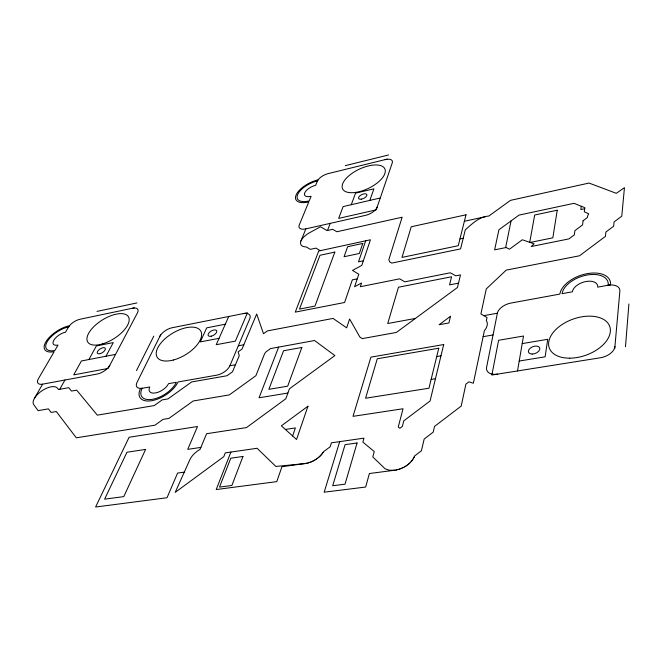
<?xml version="1.0" encoding="UTF-8"?>
<svg xmlns="http://www.w3.org/2000/svg" width="662" height="662" viewBox="0 0 662 662"><rect width="100%" height="100%" fill="white"/><g stroke="black" fill="none" stroke-linecap="round" stroke-linejoin="round"><path stroke-width="0.99" d="M625.482 346.756L628.9 303.974M614.75 348.485L619.872 291.057A13.463 7.712 -18.8 0 0 607.675 285.314M581.277 206.254L580.831 209.564L584.695 208.745M517.51 370.952L523.51 336.023L498.594 340.285L491.883 375.023L600.343 357.778A14.101 8.556 -18.7 0 0 614.924 346.474M608.246 285.206A24.08 13.67 -19.5 0 0 586.913 275.053A24.08 13.67 -19.5 0 0 562.079 293.68L572.365 291.793A13.215 7.505 -19.5 0 1 586.002 281.515A13.215 7.505 -19.5 0 1 597.703 287.142L610.538 284.784A26.43 15.011 -19.5 0 0 587.12 273.663A26.43 15.011 -19.5 0 0 559.87 294.085L510.932 303.064A12.826 7.307 -22 0 0 497.377 313.2L486.611 367.269A13.414 8.076 -22.6 0 0 497.543 374.129M505.627 247.621L511.072 220.893M339.689 441.637L324.173 492.197L365.664 487.033L369.388 473.52L394.684 470.243C403.017 468.994 411.408 463.93 414.685 455.911L421.38 450.789L424.185 439.03L433.188 432.162L434.529 426.411L461.199 406.079L465.899 384.109L468.895 381.842L473.363 383.24L484.394 330.669A16.972 9.723 -23.4 0 0 486.744 321.31L486.363 320.681L487.025 317.487L480.902 313.987L486.264 288.93L506.207 270.121L579.498 255.789L605.424 236.375L605.896 232.023L613.649 226.222L614.079 221.935L621.775 216.184L624.456 187.669L616.305 193.321L589.039 183.06L510.485 200.354L488.846 216.035C479.048 216.673 472.105 223.888 465.287 229.846L460.578 248.887L391.78 263.095L389.554 261.829L388.842 259.62L402.132 217.219L336.892 231.75L332.655 229.333L327.078 230.583L320.449 226.76L309.386 232.85A13.877 6.628 -27 0 0 301.028 240.769L300.738 241.564A13.877 6.628 -27 0 0 306.216 246.934L310.404 249.342L316.014 248.118L320.201 250.675M365.681 240.819L358.506 261.813L363.347 260.795M292.621 435.96L295.401 427.933L285.388 429.439M369.835 200.404L373.898 188.835L355.527 193.163L351.274 204.707M327.483 230.492L330.222 223.359M278.644 347.095L259.049 397.788L287.896 393.046M230.914 452.072L216.201 489.549L276.774 481.622L281.954 466.702L305.389 463.499M300.937 240.985L305.844 228.878L365.548 215.357A10.435 4.957 -25.5 0 0 377.108 207.189M142.115 388.313A20.646 10.501 -32.3 0 0 152.566 399.285A20.646 10.501 -32.3 0 0 176.34 382.28L168.537 383.654A11.328 5.759 -32.3 0 1 155.512 392.947A11.328 5.759 -32.3 0 1 149.753 386.964L140.468 388.602A22.657 11.519 -32.3 0 0 151.937 400.659A22.657 11.519 -32.3 0 0 178.037 381.982L216.772 375.147A11.461 5.983 -30.7 0 0 229.888 365.738L249.773 318.687A10.973 5.519 -29.5 0 0 243.268 313.606M414.213 457.037L413.998 457.5M228.713 316.502L216.217 344.72L235.358 341.12L247.464 312.778L172.12 327.748A10.708 5.188 -31.1 0 0 159.873 336.329M160.626 334.807L137.017 382.379A11.188 5.602 -32.4 0 0 142.529 388.238M136.471 370.596L153.758 336.164M105.961 356.255L113.268 342.593L96.379 345.928L88.915 359.532M413.527 458.361L413.253 458.816M59.754 389.297L64.942 380.021M34.399 398.4L42.6 384.167L97.331 374.013A10.733 5.106 -32.8 0 0 109.801 365.292M323.197 452.328L322.882 452.783M412.691 459.668L412.368 460.123M322.32 453.561L321.964 454.016M411.706 460.951L411.334 461.389M321.318 454.777L320.913 455.216M410.597 462.2L410.175 462.622M320.201 455.952L319.763 456.375M409.356 463.392L408.901 463.797M318.976 457.086L318.496 457.492M408.007 464.534L407.511 464.914M317.661 458.162L317.148 458.534M406.559 465.593L406.038 465.949M316.254 459.163L315.716 459.511M405.028 466.569L404.482 466.892M314.789 460.082L314.227 460.404M313.267 460.918L312.687 461.199M403.431 467.455L402.86 467.736M311.703 461.654L311.115 461.894M401.784 468.233L401.197 468.481M310.122 462.291L309.535 462.49M400.096 468.903L399.509 469.11M308.533 462.812L307.946 462.97M398.4 469.457L397.796 469.623M345.283 165.657L388.544 154.966M306.945 463.218L306.365 463.334M387.088 159.137L328.22 173.593A9.748 4.336 -26.2 0 0 317.396 181.082M396.695 469.888L396.099 470.012M380.261 197.988L343.106 206.594L338.671 218.394L376.206 209.854L392.276 162.827A9.996 4.51 -24.9 0 0 385.085 159.633M464.376 221.265L485.61 216.673M97.016 311.388L136.935 302.931M459.958 238.924L463.21 238.246M134.32 307.847L80.028 319.25A10.021 4.452 -32.4 0 0 68.418 327.21M357.257 278.851L352.341 279.844L344.604 302.484L295.277 312.125L318.728 251.006L370.439 239.776L361.791 265.412L352.515 270.402L358.804 274.242L354.592 286.745L361.56 282.988L360.327 286.712L399.683 278.834L404.788 281.83L450.276 272.794L455.837 275.814L460.495 274.895L457.459 287.49L396.339 332.456L362.23 338.613L359.772 336.908L349.61 318.976L346.665 327.839L333.06 318.422L267.415 330.901L263.501 333.706L256.674 314.011L242.002 349.081L238.113 351.87L239.263 355.643L232.511 371.779L226.983 375.751L191.69 381.941L167.958 398.913L162.198 399.889L154.246 405.574L97.314 415.157L76.693 390.133L71.504 391.068L68.732 387.667L58.496 389.529L57.429 388.164A14.432 6.752 -34.2 0 0 46.381 388.321A14.432 6.752 -34.2 0 0 34.407 398.383L33.919 399.318A14.432 6.752 -34.2 0 0 33.737 404.639L38.106 410.655L48.4 408.859L51.082 412.434L56.295 411.532L76.304 437.822L154.908 425.219L163.034 419.377L168.926 418.425L193.188 400.982L229.3 394.924L255.904 375.685L264.626 353.707L266.041 351.828L270.568 348.576L314.558 340.525L334.889 355.577L289.435 388.809L285.802 398.789L246.471 427.594L206.602 433.726L200.056 449.374L198.972 450.019A16.782 9.475 -33 0 0 189.812 459.817L175.19 492.379L223.789 456.656L225.287 452.882L257.096 448.273L275.855 466.453L304.454 463.623C312.116 462.672 319.465 458.278 323.577 451.699L330.206 446.726L331.439 442.812L363.992 438.161L362.859 442.108L374.27 451.55L372.78 456.912L385.135 468.837L389.422 470.243L394.999 470.194M225.303 324.198L206.734 327.839L200.288 341.906L219.048 338.323M458.501 283.146L449.539 284.892L451.567 276.766L398.474 287.234L387.717 323.528L415.405 318.43M115.536 354.41L81.418 360.972L73.714 374.874L108.138 368.436L137.439 312.878A10.195 4.675 -31.5 0 0 132.466 308.235M238.32 345.796L243.806 344.77M483.814 315.65L497.377 313.2M229.888 365.738L235.457 364.745M483.037 336.685L493.049 334.947M436.73 356.545L440.975 355.825M522.21 343.603L547.731 339.3L545.107 356.826L519.215 361.03M431.127 379.409L435.455 378.714M200.884 447.404L187.743 449.357L197.524 426.518L129.115 437.268L95.593 507.034L167.023 497.733L177.582 473.082L184.276 472.147M68.583 326.929A18.428 8.209 -32.8 0 0 47.234 341.65A18.428 8.209 -32.8 0 0 54.863 350.479L58.008 345.076A10.112 4.502 -32.8 0 1 53.804 340.243A10.112 4.502 -32.8 0 1 65.538 332.159L69.237 325.803A20.232 9.011 -32.8 0 0 45.819 341.964A20.232 9.011 -32.8 0 0 54.176 351.654L38.396 378.73A10.559 4.849 -33.8 0 0 42.6 384.167M317.495 180.842A17.866 8.018 -26.6 0 0 297.602 194.661A17.866 8.018 -26.6 0 0 309.204 200.917L311.107 196.316A9.806 4.402 -26.6 0 1 304.719 192.89A9.806 4.402 -26.6 0 1 315.658 185.294L317.892 179.882A19.612 8.805 -26.6 0 0 296.071 195.05A19.612 8.805 -26.6 0 0 308.79 201.918L299.265 224.989A10.178 4.75 -26.9 0 0 305.844 228.878M583.114 220.727L582.56 224.931L574.897 230.624L574.302 234.886L568.915 238.899L531.222 246.521L534.093 243.806L522.318 239.776L509.525 249.185L506.082 247.53L494.622 249.864L498.925 229.755L518.983 215.117L574.02 203.325L584.836 207.686L584.298 211.782L588.733 213.785A16.583 8.664 -19.3 0 0 587.376 217.533L583.114 220.727M557.239 210.202L552.836 237.832L529.691 242.549L534.681 215.009L557.239 210.202M443.697 344.546L430.093 400.965L403.795 420.842L402.339 426.452L399.881 428.314L398.234 427.048L403.034 408.752L353.02 416.34L370.919 357.132L443.697 344.546M450.516 316.287L448.902 322.973L439.105 324.736L450.516 316.287M438.765 348.204L428.976 388.222L365.581 398.226L377.274 358.771L438.765 348.204M465.99 214.802L458.261 245.71L402 257.402L411.234 226.76L465.99 214.802M357.075 442.961L345.018 484.179L332.688 485.734L345.084 444.657L357.075 442.961M362.776 243.426L359.317 253.488L344.066 256.732L347.649 246.694L362.776 243.426M307.954 406.22L296.543 439.502L281.375 425.823L307.954 406.22M301.847 347.459L287.672 386.194L268.855 389.339L283.543 350.777L301.847 347.459M334.848 252.081L314.988 306.067L299.481 309.113L319.994 255.275L334.848 252.081M242.954 456.457L231.89 485.478L219.494 487.108L230.79 458.195L242.954 456.457M145.607 449.407L123.786 496.608L104.604 499.156L126.963 452.229L145.607 449.407M532.215 354.046A6.008 3.6 -21.3 0 0 539.745 348.005A6.008 3.6 -21.3 0 0 530.336 348.096A6.008 3.6 -21.3 0 0 532.215 354.046M569.717 358.175A32.09 19.157 -19.6 0 0 609.768 326.532A32.09 19.157 -19.6 0 0 558.985 326.771A32.09 19.157 -19.6 0 0 569.717 358.175M100.301 353.607A4.675 2.185 -32.5 0 0 105.241 348.253A4.675 2.185 -32.5 0 0 98.332 350.38A4.675 2.185 -32.5 0 0 100.301 353.607M102.668 343.859A23.948 10.981 -32 0 0 128.445 316.792A23.948 10.981 -32 0 0 93.077 327.417A23.948 10.981 -32 0 0 102.668 343.859M361.27 199.171A4.551 2.118 -25.5 0 0 366.856 194.628A4.551 2.118 -25.5 0 0 360.012 195.704A4.551 2.118 -25.5 0 0 361.27 199.171M356.578 192.27A23.377 10.642 -25.4 0 0 384.928 169.05A23.377 10.642 -25.4 0 0 349.619 175.182A23.377 10.642 -25.4 0 0 356.578 192.27M211.294 336.188A4.874 2.433 -30.3 0 0 216.648 330.702A4.874 2.433 -30.3 0 0 209.316 332.465A4.874 2.433 -30.3 0 0 211.294 336.188M173.336 360.02A25.413 12.545 -31.1 0 0 200.768 331.083A25.413 12.545 -31.1 0 0 162.653 341.079A25.413 12.545 -31.1 0 0 173.336 360.02"/></g></svg>
